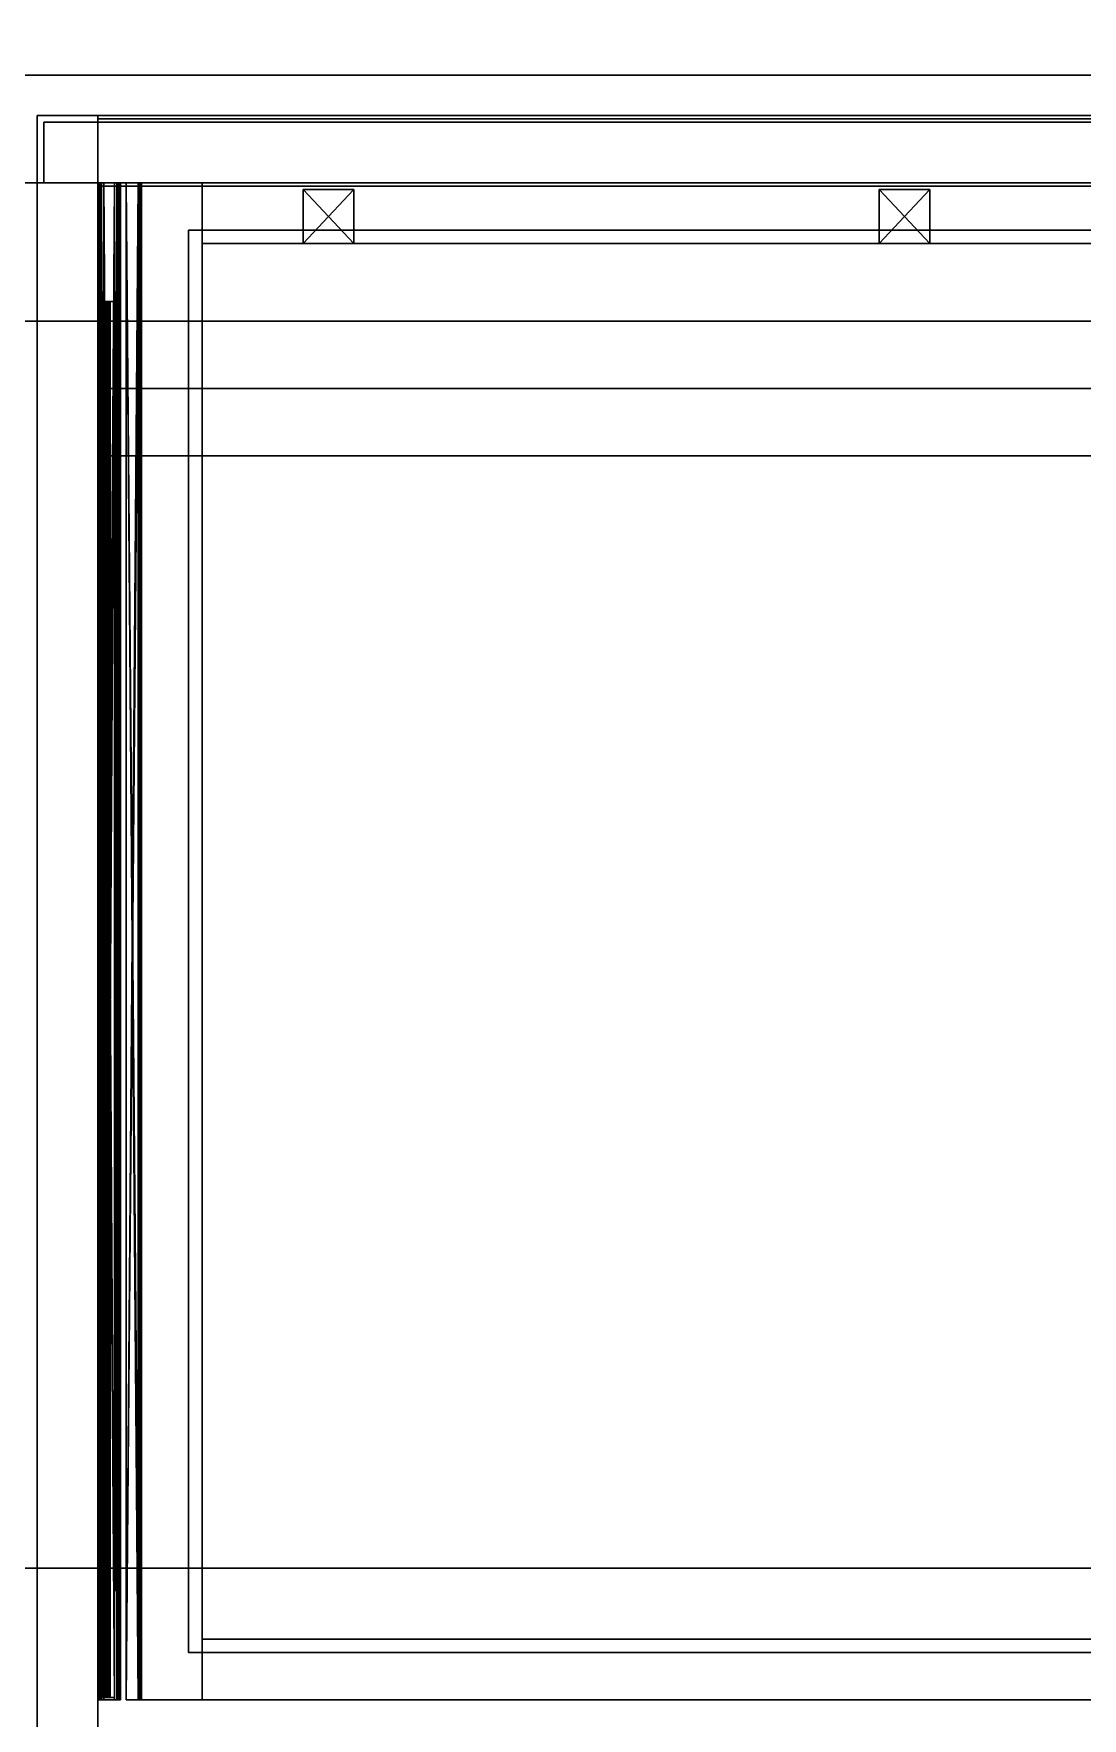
# Model space of a CAD drawing. Extents: x 0 to 6014, y -2453 to 0.
# Drawn here: x 3038 to 3349.2, y -2180.5 to -1680.7 of the extents above; entities that cross this region are included whole.
import ezdxf

# ---------------------------------------------------------------- set-up
doc = ezdxf.new("R2010")
doc.units = 0
for name, color, linetype in [('LAYER0', 7, 'CONTINUOUS'), ('LAYER1', 7, 'CONTINUOUS'), ('LAYER692', 7, 'CONTINUOUS'), ('LAYER698', 7, 'CONTINUOUS'), ('LAYER708', 45, 'CONTINUOUS'), ('LAYER718', 45, 'CONTINUOUS'), ('LAYER720', 45, 'CONTINUOUS'), ('LAYER738', 7, 'CONTINUOUS'), ('LAYER748', 7, 'CONTINUOUS'), ('LAYER750', 7, 'CONTINUOUS'), ('LAYER752', 254, 'CONTINUOUS'), ('LAYER753', 7, 'CONTINUOUS'), ('LAYER754', 7, 'CONTINUOUS'), ('LAYER755', 253, 'CONTINUOUS'), ('LAYER757', 253, 'CONTINUOUS'), ('LAYER760', 7, 'CONTINUOUS'), ('LAYER761', 254, 'CONTINUOUS'), ('LAYER763', 7, 'CONTINUOUS'), ('LAYER764', 7, 'CONTINUOUS'), ('LAYER794', 7, 'CONTINUOUS')]:
    doc.layers.add(name, color=color, linetype=linetype)

msp = doc.modelspace()

# ---------------------------------------------------------------- linework, layer by layer
at = {"layer": 'LAYER0'}
for points, invisible_edges in [([(1510, -265), (4585, 0), (2107, -1840), (1510, -265)], 7), ([(1510, 0, 5), (2107, -1840, 5), (4585, 0, 5), (1510, 0, 5)], 3), ([(2107, -1840), (4585, 0), (2107, -2453), (2107, -1840)], 3), ([(2107, -2453), (4585, 0), (4585, -640), (2107, -2453)], 5), ([(4585, 0, 5), (2107, -1840, 5), (4585, -640, 5), (4585, 0, 5)], 3), ([(2107, -2453), (4585, -640), (6013.69, -2453), (2107, -2453)], 3), ([(2107, -1840, 5), (6013.69, -2453, 5), (4585, -640, 5), (2107, -1840, 5)], 7), ([(6013.69, -2453, 5), (2107, -1840, 5), (2107, -2453, 5), (6013.69, -2453, 5)], 1)]:
    msp.add_3dface(points, dxfattribs=dict(at, invisible_edges=invisible_edges))
at = {"layer": 'LAYER692', "invisible_edges": 1}
for points in [[(3677, -1693, 942), (2257, -2243, 942), (2257, -1693, 942), (3677, -1693, 942)], [(2257, -2243, 942), (3677, -1693, 942), (3677, -2243, 942), (2257, -2243, 942)], [(2257, -1693, 962), (3677, -1693, 942), (2257, -1693, 942), (2257, -1693, 962)], [(3677, -1693, 942), (2257, -1693, 962), (3677, -1693, 962), (3677, -1693, 942)], [(3677, -2243, 962), (2257, -1693, 962), (2257, -2243, 962), (3677, -2243, 962)], [(2257, -1693, 962), (3677, -2243, 962), (3677, -1693, 962), (2257, -1693, 962)]]:
    msp.add_3dface(points, dxfattribs=at)
at = {"layer": 'LAYER698', "invisible_edges": 1}
for points in [[(3657, -1766, 5), (2257, -2136, 5), (2257, -1766, 5), (3657, -1766, 5)], [(2257, -2136, 5), (3657, -1766, 5), (3657, -2136, 5), (2257, -2136, 5)], [(2257, -1766, 155), (3657, -1766, 5), (2257, -1766, 5), (2257, -1766, 155)], [(3657, -1766, 5), (2257, -1766, 155), (3657, -1766, 155), (3657, -1766, 5)], [(3657, -2136, 155), (2257, -1766, 155), (2257, -2136, 155), (3657, -2136, 155)], [(2257, -1766, 155), (3657, -2136, 155), (3657, -1766, 155), (2257, -1766, 155)], [(3657, -2136, 155), (2257, -2136, 5), (3657, -2136, 5), (3657, -2136, 155)], [(2257, -2136, 5), (3657, -2136, 155), (2257, -2136, 155), (2257, -2136, 5)]]:
    msp.add_3dface(points, dxfattribs=at)
at = {"layer": 'LAYER708', "invisible_edges": 1}
for points in [[(3057, -2215, 506), (3639, -1705, 506), (3639, -2215, 506), (3057, -2215, 506)], [(3639, -1705, 506), (3057, -2215, 506), (3057, -1705, 506), (3639, -1705, 506)], [(3057, -1705, 524), (3639, -1705, 506), (3057, -1705, 506), (3057, -1705, 524)], [(3639, -1705, 506), (3057, -1705, 524), (3639, -1705, 524), (3639, -1705, 506)], [(3057, -2215, 506), (3057, -1705, 524), (3057, -1705, 506), (3057, -2215, 506)], [(3057, -1705, 524), (3057, -2215, 506), (3057, -2215, 524), (3057, -1705, 524)], [(3057, -1705, 524), (3639, -2215, 524), (3639, -1705, 524), (3057, -1705, 524)], [(3639, -2215, 524), (3057, -1705, 524), (3057, -2215, 524), (3639, -2215, 524)]]:
    msp.add_3dface(points, dxfattribs=at)
at = {"layer": 'LAYER718', "invisible_edges": 1}
for points in [[(3057, -2215, 505), (3039, -1705, 505), (3057, -1705, 505), (3057, -2215, 505)], [(3039, -1705, 505), (3057, -2215, 505), (3039, -2215, 505), (3039, -1705, 505)], [(3039, -1705, 505), (3057, -1705, 942), (3057, -1705, 505), (3039, -1705, 505)], [(3057, -1705, 942), (3039, -1705, 505), (3039, -1705, 942), (3057, -1705, 942)], [(3039, -2215, 942), (3057, -1705, 942), (3039, -1705, 942), (3039, -2215, 942)], [(3057, -1705, 942), (3039, -2215, 942), (3057, -2215, 942), (3057, -1705, 942)], [(3039, -1705, 505), (3039, -2215, 942), (3039, -1705, 942), (3039, -1705, 505)], [(3039, -2215, 942), (3039, -1705, 505), (3039, -2215, 505), (3039, -2215, 942)], [(3057, -2215, 505), (3057, -1705, 942), (3057, -2215, 942), (3057, -2215, 505)], [(3057, -1705, 942), (3057, -2215, 505), (3057, -1705, 505), (3057, -1705, 942)]]:
    msp.add_3dface(points, dxfattribs=at)
at = {"layer": 'LAYER720', "invisible_edges": 1}
for points in [[(3057, -1786, 923.5), (3639, -1706, 923.5), (3639, -1786, 923.5), (3057, -1786, 923.5)], [(3639, -1706, 923.5), (3057, -1786, 923.5), (3057, -1706, 923.5), (3639, -1706, 923.5)], [(3057, -1706, 941.5), (3639, -1706, 923.5), (3057, -1706, 923.5), (3057, -1706, 941.5)], [(3639, -1706, 923.5), (3057, -1706, 941.5), (3639, -1706, 941.5), (3639, -1706, 923.5)], [(3057, -1786, 923.5), (3057, -1706, 941.5), (3057, -1706, 923.5), (3057, -1786, 923.5)], [(3057, -1706, 941.5), (3057, -1786, 923.5), (3057, -1786, 941.5), (3057, -1706, 941.5)], [(3057, -1706, 941.5), (3639, -1786, 941.5), (3639, -1706, 941.5), (3057, -1706, 941.5)], [(3639, -1786, 941.5), (3057, -1706, 941.5), (3057, -1786, 941.5), (3639, -1786, 941.5)], [(3639, -1786, 941.5), (3057, -1786, 923.5), (3639, -1786, 923.5), (3639, -1786, 941.5)], [(3057, -1786, 923.5), (3639, -1786, 941.5), (3057, -1786, 941.5), (3057, -1786, 923.5)]]:
    msp.add_3dface(points, dxfattribs=at)
at = {"layer": 'LAYER738', "invisible_edges": 1}
for points in [[(3057, -2215, 156), (3621, -1725, 156), (3621, -2215, 156), (3057, -2215, 156)], [(3621, -1725, 156), (3057, -2215, 156), (3057, -1725, 156), (3621, -1725, 156)], [(3057, -1725, 174), (3621, -1725, 156), (3057, -1725, 156), (3057, -1725, 174)], [(3621, -1725, 156), (3057, -1725, 174), (3621, -1725, 174), (3621, -1725, 156)], [(3057, -2215, 156), (3057, -1725, 174), (3057, -1725, 156), (3057, -2215, 156)], [(3057, -1725, 174), (3057, -2215, 156), (3057, -2215, 174), (3057, -1725, 174)], [(3057, -1725, 174), (3621, -2215, 174), (3621, -1725, 174), (3057, -1725, 174)], [(3621, -2215, 174), (3057, -1725, 174), (3057, -2215, 174), (3621, -2215, 174)]]:
    msp.add_3dface(points, dxfattribs=at)
at = {"layer": 'LAYER748', "invisible_edges": 1}
for points in [[(3057, -2215, 155), (3039, -1725, 155), (3057, -1725, 155), (3057, -2215, 155)], [(3039, -1725, 155), (3057, -2215, 155), (3039, -2215, 155), (3039, -1725, 155)], [(3039, -1725, 155), (3057, -1725, 505), (3057, -1725, 155), (3039, -1725, 155)], [(3057, -1725, 505), (3039, -1725, 155), (3039, -1725, 505), (3057, -1725, 505)], [(3039, -2215, 505), (3057, -1725, 505), (3039, -1725, 505), (3039, -2215, 505)], [(3057, -1725, 505), (3039, -2215, 505), (3057, -2215, 505), (3057, -1725, 505)], [(3039, -1725, 155), (3039, -2215, 505), (3039, -1725, 505), (3039, -1725, 155)], [(3039, -2215, 505), (3039, -1725, 155), (3039, -2215, 155), (3039, -2215, 505)], [(3057, -2215, 155), (3057, -1725, 505), (3057, -2215, 505), (3057, -2215, 155)], [(3057, -1725, 505), (3057, -2215, 155), (3057, -1725, 155), (3057, -1725, 505)]]:
    msp.add_3dface(points, dxfattribs=at)
at = {"layer": 'LAYER750', "invisible_edges": 1}
for points in [[(3057, -1806, 486.5), (3621, -1726, 486.5), (3621, -1806, 486.5), (3057, -1806, 486.5)], [(3621, -1726, 486.5), (3057, -1806, 486.5), (3057, -1726, 486.5), (3621, -1726, 486.5)], [(3057, -1726, 504.5), (3621, -1726, 486.5), (3057, -1726, 486.5), (3057, -1726, 504.5)], [(3621, -1726, 486.5), (3057, -1726, 504.5), (3621, -1726, 504.5), (3621, -1726, 486.5)], [(3057, -1806, 486.5), (3057, -1726, 504.5), (3057, -1726, 486.5), (3057, -1806, 486.5)], [(3057, -1726, 504.5), (3057, -1806, 486.5), (3057, -1806, 504.5), (3057, -1726, 504.5)], [(3057, -1726, 504.5), (3621, -1806, 504.5), (3621, -1726, 504.5), (3057, -1726, 504.5)], [(3621, -1806, 504.5), (3057, -1726, 504.5), (3057, -1806, 504.5), (3621, -1806, 504.5)], [(3621, -1806, 504.5), (3057, -1806, 486.5), (3621, -1806, 486.5), (3621, -1806, 504.5)], [(3057, -1806, 486.5), (3621, -1806, 504.5), (3057, -1806, 504.5), (3057, -1806, 486.5)]]:
    msp.add_3dface(points, dxfattribs=at)
at = {"layer": 'LAYER752', "invisible_edges": 1}
for points in [[(3637, -1707, 158), (3041, -1725, 158), (3041, -1707, 158), (3637, -1707, 158)], [(3041, -1725, 158), (3637, -1707, 158), (3637, -1725, 158), (3041, -1725, 158)], [(3041, -1707, 501), (3041, -1725, 158), (3041, -1725, 501), (3041, -1707, 501)], [(3041, -1725, 158), (3041, -1707, 501), (3041, -1707, 158), (3041, -1725, 158)], [(3637, -1725, 501), (3041, -1707, 501), (3041, -1725, 501), (3637, -1725, 501)], [(3041, -1707, 501), (3637, -1725, 501), (3637, -1707, 501), (3041, -1707, 501)], [(3041, -1707, 501), (3637, -1707, 158), (3041, -1707, 158), (3041, -1707, 501)], [(3637, -1707, 158), (3041, -1707, 501), (3637, -1707, 501), (3637, -1707, 158)], [(3637, -1725, 501), (3041, -1725, 158), (3637, -1725, 158), (3637, -1725, 501)], [(3041, -1725, 158), (3637, -1725, 501), (3041, -1725, 501), (3041, -1725, 158)]]:
    msp.add_3dface(points, dxfattribs=at)
at = {"layer": 'LAYER753', "invisible_edges": 1}
for points in [[(3088, -2157, 180), (3590, -2175, 180), (3088, -2175, 180), (3088, -2157, 180)], [(3590, -2175, 180), (3088, -2157, 180), (3590, -2157, 180), (3590, -2175, 180)], [(3088, -2175, 480), (3088, -2157, 180), (3088, -2175, 180), (3088, -2175, 480)], [(3088, -2157, 180), (3088, -2175, 480), (3088, -2157, 480), (3088, -2157, 180)], [(3590, -2157, 480), (3088, -2175, 480), (3590, -2175, 480), (3590, -2157, 480)], [(3088, -2175, 480), (3590, -2157, 480), (3088, -2157, 480), (3088, -2175, 480)], [(3088, -2157, 180), (3590, -2157, 480), (3590, -2157, 180), (3088, -2157, 180)], [(3590, -2157, 480), (3088, -2157, 180), (3088, -2157, 480), (3590, -2157, 480)], [(3088, -2175, 480), (3590, -2175, 180), (3590, -2175, 480), (3088, -2175, 480)], [(3590, -2175, 180), (3088, -2175, 480), (3088, -2175, 180), (3590, -2175, 180)]]:
    msp.add_3dface(points, dxfattribs=at)
at = {"layer": 'LAYER754', "invisible_edges": 1}
for points in [[(3590, -1725, 480), (3088, -1725, 180), (3088, -1725, 480), (3590, -1725, 480)], [(3088, -1725, 180), (3590, -1725, 480), (3590, -1725, 180), (3088, -1725, 180)], [(3088, -1743, 480), (3088, -1725, 180), (3088, -1743, 180), (3088, -1743, 480)], [(3088, -1725, 180), (3088, -1743, 480), (3088, -1725, 480), (3088, -1725, 180)], [(3590, -1743, 180), (3088, -1725, 180), (3590, -1725, 180), (3590, -1743, 180)], [(3088, -1725, 180), (3590, -1743, 180), (3088, -1743, 180), (3088, -1725, 180)], [(3088, -1743, 480), (3590, -1725, 480), (3088, -1725, 480), (3088, -1743, 480)], [(3590, -1725, 480), (3088, -1743, 480), (3590, -1743, 480), (3590, -1725, 480)], [(3590, -1743, 180), (3088, -1743, 480), (3088, -1743, 180), (3590, -1743, 180)], [(3088, -1743, 480), (3590, -1743, 180), (3590, -1743, 480), (3088, -1743, 480)]]:
    msp.add_3dface(points, dxfattribs=at)
at = {"layer": 'LAYER755'}
for points in [[(3118, -1727, 315), (3133, -1727, 315), (3118, -1743, 315), (3118, -1727, 315)], [(3118, -1743, 315), (3133, -1727, 315), (3133, -1743, 315), (3118, -1743, 315)], [(3118, -1743, 330), (3133, -1743, 330), (3118, -1727, 330), (3118, -1743, 330)], [(3118, -1727, 330), (3133, -1743, 330), (3133, -1727, 330), (3118, -1727, 330)], [(3118, -1743, 315), (3118, -1743, 330), (3118, -1727, 315), (3118, -1743, 315)], [(3118, -1727, 315), (3118, -1743, 330), (3118, -1727, 330), (3118, -1727, 315)], [(3118, -1727, 315), (3118, -1727, 330), (3133, -1727, 315), (3118, -1727, 315)], [(3133, -1727, 315), (3118, -1727, 330), (3133, -1727, 330), (3133, -1727, 315)], [(3133, -1727, 315), (3133, -1727, 330), (3133, -1743, 315), (3133, -1727, 315)], [(3133, -1743, 315), (3133, -1727, 330), (3133, -1743, 330), (3133, -1743, 315)], [(3118, -1743, 315), (3133, -1743, 315), (3118, -1743, 330), (3118, -1743, 315)], [(3118, -1743, 330), (3133, -1743, 315), (3133, -1743, 330), (3118, -1743, 330)]]:
    msp.add_3dface(points, dxfattribs=at)
at = {"layer": 'LAYER757'}
for points in [[(3289, -1727, 315), (3304, -1727, 315), (3289, -1743, 315), (3289, -1727, 315)], [(3289, -1743, 315), (3304, -1727, 315), (3304, -1743, 315), (3289, -1743, 315)], [(3289, -1743, 330), (3304, -1743, 330), (3289, -1727, 330), (3289, -1743, 330)], [(3289, -1727, 330), (3304, -1743, 330), (3304, -1727, 330), (3289, -1727, 330)], [(3289, -1743, 315), (3289, -1743, 330), (3289, -1727, 315), (3289, -1743, 315)], [(3289, -1727, 315), (3289, -1743, 330), (3289, -1727, 330), (3289, -1727, 315)], [(3289, -1727, 315), (3289, -1727, 330), (3304, -1727, 315), (3289, -1727, 315)], [(3304, -1727, 315), (3289, -1727, 330), (3304, -1727, 330), (3304, -1727, 315)], [(3304, -1727, 315), (3304, -1727, 330), (3304, -1743, 315), (3304, -1727, 315)], [(3304, -1743, 315), (3304, -1727, 330), (3304, -1743, 330), (3304, -1743, 315)], [(3289, -1743, 315), (3304, -1743, 315), (3289, -1743, 330), (3289, -1743, 315)], [(3289, -1743, 330), (3304, -1743, 315), (3304, -1743, 330), (3289, -1743, 330)]]:
    msp.add_3dface(points, dxfattribs=at)
at = {"layer": 'LAYER760', "invisible_edges": 1}
for points in [[(3070, -1725, 480), (3070, -2175, 180), (3070, -2175, 480), (3070, -1725, 480)], [(3070, -2175, 180), (3070, -1725, 480), (3070, -1725, 180), (3070, -2175, 180)], [(3070, -1725, 480), (3088, -1725, 180), (3070, -1725, 180), (3070, -1725, 480)], [(3088, -1725, 180), (3070, -1725, 480), (3088, -1725, 480), (3088, -1725, 180)], [(3088, -1725, 180), (3070, -2175, 180), (3070, -1725, 180), (3088, -1725, 180)], [(3070, -2175, 180), (3088, -1725, 180), (3088, -2175, 180), (3070, -2175, 180)], [(3088, -2175, 480), (3070, -1725, 480), (3070, -2175, 480), (3088, -2175, 480)], [(3070, -1725, 480), (3088, -2175, 480), (3088, -1725, 480), (3070, -1725, 480)], [(3088, -1725, 180), (3088, -2175, 480), (3088, -2175, 180), (3088, -1725, 180)], [(3088, -2175, 480), (3088, -1725, 180), (3088, -1725, 480), (3088, -2175, 480)], [(3088, -2175, 480), (3070, -2175, 180), (3088, -2175, 180), (3088, -2175, 480)], [(3070, -2175, 180), (3088, -2175, 480), (3070, -2175, 480), (3070, -2175, 180)]]:
    msp.add_3dface(points, dxfattribs=at)
at = {"layer": 'LAYER761'}
for points in [[(3065.45, -1725, 318.5), (3069.27, -1725, 318.5), (3069.27, -2175, 318.5), (3065.45, -1725, 318.5)], [(3065.45, -1725, 318.5), (3069.27, -2175, 318.5), (3065.45, -2175, 318.5), (3065.45, -1725, 318.5)], [(3065.45, -1725, 319.53), (3065.45, -1725, 318.5), (3065.45, -2175, 318.5), (3065.45, -1725, 319.53)], [(3065.45, -1725, 319.53), (3065.45, -2175, 318.5), (3065.45, -2175, 319.53), (3065.45, -1725, 319.53)], [(3069.06, -1725, 319.53), (3065.45, -1725, 319.53), (3065.45, -2175, 319.53), (3069.06, -1725, 319.53)], [(3069.06, -1725, 319.53), (3065.45, -2175, 319.53), (3069.06, -2175, 319.53), (3069.06, -1725, 319.53)], [(3065.45, -1725, 340.94), (3069.06, -1725, 340.94), (3069.06, -2175, 340.94), (3065.45, -1725, 340.94)], [(3065.45, -1725, 340.94), (3069.06, -2175, 340.94), (3065.45, -2175, 340.94), (3065.45, -1725, 340.94)], [(3065.45, -1725, 341.98), (3065.45, -1725, 340.94), (3065.45, -2175, 340.94), (3065.45, -1725, 341.98)], [(3065.45, -1725, 341.98), (3065.45, -2175, 340.94), (3065.45, -2175, 341.98), (3065.45, -1725, 341.98)], [(3069.27, -1725, 341.98), (3065.45, -1725, 341.98), (3065.45, -2175, 341.98), (3069.27, -1725, 341.98)], [(3069.27, -1725, 341.98), (3065.45, -2175, 341.98), (3069.27, -2175, 341.98), (3069.27, -1725, 341.98)], [(3069.06, -1725, 340.94), (3069.06, -1725, 319.53), (3069.06, -2175, 319.53), (3069.06, -1725, 340.94)], [(3069.06, -1725, 340.94), (3069.06, -2175, 319.53), (3069.06, -2175, 340.94), (3069.06, -1725, 340.94)], [(3069.75, -1725, 318.74), (3069.75, -2175, 318.74), (3069.27, -2175, 318.5), (3069.75, -1725, 318.74)], [(3069.75, -1725, 318.74), (3069.27, -2175, 318.5), (3069.27, -1725, 318.5), (3069.75, -1725, 318.74)], [(3069.27, -1725, 341.98), (3069.27, -2175, 341.98), (3069.75, -2175, 341.74), (3069.27, -1725, 341.98)], [(3069.27, -1725, 341.98), (3069.75, -2175, 341.74), (3069.75, -1725, 341.74), (3069.27, -1725, 341.98)], [(3069.95, -1725, 319.3), (3069.95, -2175, 319.3), (3069.75, -2175, 318.74), (3069.95, -1725, 319.3)], [(3069.95, -1725, 319.3), (3069.75, -2175, 318.74), (3069.75, -1725, 318.74), (3069.95, -1725, 319.3)], [(3069.75, -1725, 341.74), (3069.75, -2175, 341.74), (3069.95, -2175, 341.19), (3069.75, -1725, 341.74)], [(3069.75, -1725, 341.74), (3069.95, -2175, 341.19), (3069.95, -1725, 341.19), (3069.75, -1725, 341.74)], [(3069.95, -1725, 319.3), (3069.95, -1725, 341.19), (3069.95, -2175, 341.19), (3069.95, -1725, 319.3)], [(3069.95, -1725, 319.3), (3069.95, -2175, 341.19), (3069.95, -2175, 319.3), (3069.95, -1725, 319.3)]]:
    msp.add_3dface(points, dxfattribs=at)
at = {"layer": 'LAYER763'}
for points in [[(3057.53, -2174.99, 312.14), (3057.53, -1725, 312.14), (3057, -1725, 313.7), (3057.53, -2174.99, 312.14)], [(3057.53, -2174.99, 312.14), (3057, -1725, 313.7), (3057, -2174.99, 313.7), (3057.53, -2174.99, 312.14)], [(3057, -2174.99, 354.3), (3057, -1725, 354.3), (3057.53, -1725, 355.85), (3057, -2174.99, 354.3)], [(3057, -2174.99, 354.3), (3057.53, -1725, 355.85), (3057.53, -2174.99, 355.85), (3057, -2174.99, 354.3)], [(3057, -1725, 354.3), (3057, -1725, 313.7), (3057, -2174.99, 354.3), (3057, -1725, 354.3)], [(3057, -2174.99, 354.3), (3057, -1725, 313.7), (3057, -2174.99, 313.7), (3057, -2174.99, 354.3)], [(3057, -2174.99, 354.3), (3057, -2174.99, 313.7), (3057, -1725, 313.7), (3057, -2174.99, 354.3)], [(3057, -1725, 354.3), (3057, -2174.99, 354.3), (3057, -1725, 313.7), (3057, -1725, 354.3)], [(3057, -2174.99, 354.3), (3057.53, -2174.99, 355.85), (3057.53, -1725, 355.85), (3057, -2174.99, 354.3)], [(3057, -2174.99, 354.3), (3057.53, -1725, 355.85), (3057, -1725, 354.3), (3057, -2174.99, 354.3)], [(3057.53, -2174.99, 312.14), (3057, -1725, 313.7), (3057.53, -1725, 312.14), (3057.53, -2174.99, 312.14)], [(3057.53, -2174.99, 312.14), (3057, -2174.99, 313.7), (3057, -1725, 313.7), (3057.53, -2174.99, 312.14)], [(3058.8, -2174.99, 311.5), (3058.8, -1725, 311.5), (3057.53, -1725, 312.14), (3058.8, -2174.99, 311.5)], [(3058.8, -2174.99, 311.5), (3057.53, -1725, 312.14), (3057.53, -2174.99, 312.14), (3058.8, -2174.99, 311.5)], [(3057.53, -2174.99, 355.85), (3057.53, -1725, 355.85), (3058.8, -1725, 356.5), (3057.53, -2174.99, 355.85)], [(3057.53, -2174.99, 355.85), (3058.8, -1725, 356.5), (3058.8, -2174.99, 356.5), (3057.53, -2174.99, 355.85)], [(3057.53, -2174.99, 355.85), (3058.8, -2174.99, 356.5), (3058.8, -1725, 356.5), (3057.53, -2174.99, 355.85)], [(3057.53, -2174.99, 355.85), (3058.8, -1725, 356.5), (3057.53, -1725, 355.85), (3057.53, -2174.99, 355.85)], [(3058.8, -2174.99, 311.5), (3057.53, -1725, 312.14), (3058.8, -1725, 311.5), (3058.8, -2174.99, 311.5)], [(3058.8, -2174.99, 311.5), (3057.53, -2174.99, 312.14), (3057.53, -1725, 312.14), (3058.8, -2174.99, 311.5)], [(3058.16, -1725, 312.92), (3058.16, -2174.99, 312.92), (3057.91, -2174.99, 313.7), (3058.16, -1725, 312.92)], [(3058.16, -1725, 312.92), (3057.91, -2174.99, 313.7), (3057.91, -1725, 313.7), (3058.16, -1725, 312.92)], [(3057.91, -1725, 354.3), (3057.91, -1725, 313.7), (3057.91, -2174.99, 313.7), (3057.91, -1725, 354.3)], [(3057.91, -2174.99, 313.7), (3057.91, -1725, 354.3), (3057.91, -2174.99, 354.3), (3057.91, -2174.99, 313.7)], [(3057.91, -1725, 354.3), (3057.91, -2174.99, 354.3), (3058.16, -2174.99, 355.08), (3057.91, -1725, 354.3)], [(3057.91, -1725, 354.3), (3058.16, -2174.99, 355.08), (3058.16, -1725, 355.08), (3057.91, -1725, 354.3)], [(3057.91, -2174.99, 313.7), (3057.91, -2174.99, 354.3), (3057.91, -1725, 354.3), (3057.91, -2174.99, 313.7)], [(3057.91, -1725, 354.3), (3058.16, -2174.99, 355.08), (3057.91, -2174.99, 354.3), (3057.91, -1725, 354.3)], [(3057.91, -1725, 354.3), (3058.16, -1725, 355.08), (3058.16, -2174.99, 355.08), (3057.91, -1725, 354.3)], [(3057.91, -1725, 354.3), (3057.91, -2174.99, 313.7), (3057.91, -1725, 313.7), (3057.91, -1725, 354.3)], [(3058.16, -1725, 312.92), (3057.91, -1725, 313.7), (3057.91, -2174.99, 313.7), (3058.16, -1725, 312.92)], [(3058.16, -1725, 312.92), (3057.91, -2174.99, 313.7), (3058.16, -2174.99, 312.92), (3058.16, -1725, 312.92)], [(3058.16, -1725, 312.92), (3058.8, -1725, 312.6), (3058.8, -2174.99, 312.6), (3058.16, -1725, 312.92)], [(3058.16, -1725, 312.92), (3058.8, -2174.99, 312.6), (3058.16, -2174.99, 312.92), (3058.16, -1725, 312.92)], [(3058.16, -1725, 355.08), (3058.16, -2174.99, 355.08), (3058.8, -2174.99, 355.4), (3058.16, -1725, 355.08)], [(3058.16, -1725, 355.08), (3058.8, -2174.99, 355.4), (3058.8, -1725, 355.4), (3058.16, -1725, 355.08)], [(3058.16, -1725, 355.08), (3058.8, -2174.99, 355.4), (3058.16, -2174.99, 355.08), (3058.16, -1725, 355.08)], [(3058.16, -1725, 355.08), (3058.8, -1725, 355.4), (3058.8, -2174.99, 355.4), (3058.16, -1725, 355.08)], [(3058.16, -1725, 312.92), (3058.8, -2174.99, 312.6), (3058.8, -1725, 312.6), (3058.16, -1725, 312.92)], [(3058.16, -1725, 312.92), (3058.16, -2174.99, 312.92), (3058.8, -2174.99, 312.6), (3058.16, -1725, 312.92)], [(3058.8, -1725, 312.6), (3062.02, -1725, 312.6), (3062.02, -2174.99, 312.6), (3058.8, -1725, 312.6)], [(3058.8, -1725, 312.6), (3062.02, -2174.99, 312.6), (3058.8, -2174.99, 312.6), (3058.8, -1725, 312.6)], [(3062.02, -1725, 311.5), (3058.8, -1725, 311.5), (3058.8, -2174.99, 311.5), (3062.02, -1725, 311.5)], [(3062.02, -1725, 311.5), (3058.8, -2174.99, 311.5), (3062.02, -2174.99, 311.5), (3062.02, -1725, 311.5)], [(3062.02, -1725, 355.4), (3058.8, -1725, 355.4), (3058.8, -2174.99, 355.4), (3062.02, -1725, 355.4)], [(3062.02, -1725, 355.4), (3058.8, -2174.99, 355.4), (3062.02, -2174.99, 355.4), (3062.02, -1725, 355.4)], [(3058.8, -1725, 356.5), (3062.02, -1725, 356.5), (3062.02, -2174.99, 356.5), (3058.8, -1725, 356.5)], [(3058.8, -1725, 356.5), (3062.02, -2174.99, 356.5), (3058.8, -2174.99, 356.5), (3058.8, -1725, 356.5)], [(3058.8, -1725, 356.5), (3058.8, -2174.99, 356.5), (3062.02, -2174.99, 356.5), (3058.8, -1725, 356.5)], [(3062.02, -1725, 355.4), (3062.02, -2174.99, 355.4), (3058.8, -2174.99, 355.4), (3062.02, -1725, 355.4)], [(3058.8, -1725, 356.5), (3062.02, -2174.99, 356.5), (3062.02, -1725, 356.5), (3058.8, -1725, 356.5)], [(3062.02, -1725, 355.4), (3058.8, -2174.99, 355.4), (3058.8, -1725, 355.4), (3062.02, -1725, 355.4)], [(3058.8, -1725, 312.6), (3062.02, -2174.99, 312.6), (3062.02, -1725, 312.6), (3058.8, -1725, 312.6)], [(3062.02, -1725, 311.5), (3058.8, -2174.99, 311.5), (3058.8, -1725, 311.5), (3062.02, -1725, 311.5)], [(3058.8, -1725, 312.6), (3058.8, -2174.99, 312.6), (3062.02, -2174.99, 312.6), (3058.8, -1725, 312.6)], [(3062.02, -1725, 311.5), (3062.02, -2174.99, 311.5), (3058.8, -2174.99, 311.5), (3062.02, -1725, 311.5)], [(3062.65, -1725, 312.92), (3062.65, -2174.99, 312.92), (3062.02, -2174.99, 312.6), (3062.65, -1725, 312.92)], [(3062.65, -1725, 312.92), (3062.02, -2174.99, 312.6), (3062.02, -1725, 312.6), (3062.65, -1725, 312.92)], [(3063.28, -2174.99, 312.14), (3063.28, -1725, 312.14), (3062.02, -1725, 311.5), (3063.28, -2174.99, 312.14)], [(3063.28, -2174.99, 312.14), (3062.02, -1725, 311.5), (3062.02, -2174.99, 311.5), (3063.28, -2174.99, 312.14)], [(3062.02, -1725, 355.4), (3062.02, -2174.99, 355.4), (3062.65, -2174.99, 355.08), (3062.02, -1725, 355.4)], [(3062.02, -1725, 355.4), (3062.65, -2174.99, 355.08), (3062.65, -1725, 355.08), (3062.02, -1725, 355.4)], [(3062.02, -1725, 356.5), (3063.28, -1725, 355.85), (3063.28, -2174.99, 355.85), (3062.02, -1725, 356.5)], [(3062.02, -1725, 356.5), (3063.28, -2174.99, 355.85), (3062.02, -2174.99, 356.5), (3062.02, -1725, 356.5)], [(3062.02, -1725, 355.4), (3062.65, -2174.99, 355.08), (3062.02, -2174.99, 355.4), (3062.02, -1725, 355.4)], [(3062.02, -1725, 356.5), (3062.02, -2174.99, 356.5), (3063.28, -2174.99, 355.85), (3062.02, -1725, 356.5)], [(3062.02, -1725, 356.5), (3063.28, -2174.99, 355.85), (3063.28, -1725, 355.85), (3062.02, -1725, 356.5)], [(3062.02, -1725, 355.4), (3062.65, -1725, 355.08), (3062.65, -2174.99, 355.08), (3062.02, -1725, 355.4)], [(3062.65, -1725, 312.92), (3062.02, -1725, 312.6), (3062.02, -2174.99, 312.6), (3062.65, -1725, 312.92)], [(3063.28, -2174.99, 312.14), (3062.02, -1725, 311.5), (3063.28, -1725, 312.14), (3063.28, -2174.99, 312.14)], [(3062.65, -1725, 312.92), (3062.02, -2174.99, 312.6), (3062.65, -2174.99, 312.92), (3062.65, -1725, 312.92)], [(3063.28, -2174.99, 312.14), (3062.02, -2174.99, 311.5), (3062.02, -1725, 311.5), (3063.28, -2174.99, 312.14)], [(3062.92, -1725, 313.7), (3062.92, -2174.99, 313.7), (3062.65, -2174.99, 312.92), (3062.92, -1725, 313.7)], [(3062.92, -1725, 313.7), (3062.65, -2174.99, 312.92), (3062.65, -1725, 312.92), (3062.92, -1725, 313.7)], [(3062.65, -1725, 355.08), (3062.65, -2174.99, 355.08), (3062.92, -2174.99, 354.3), (3062.65, -1725, 355.08)], [(3062.65, -1725, 355.08), (3062.92, -2174.99, 354.3), (3062.92, -1725, 354.3), (3062.65, -1725, 355.08)], [(3062.65, -1725, 355.08), (3062.92, -2174.99, 354.3), (3062.65, -2174.99, 355.08), (3062.65, -1725, 355.08)], [(3062.65, -1725, 355.08), (3062.92, -1725, 354.3), (3062.92, -2174.99, 354.3), (3062.65, -1725, 355.08)], [(3062.92, -1725, 313.7), (3062.65, -1725, 312.92), (3062.65, -2174.99, 312.92), (3062.92, -1725, 313.7)], [(3062.92, -1725, 313.7), (3062.65, -2174.99, 312.92), (3062.92, -2174.99, 313.7), (3062.92, -1725, 313.7)], [(3062.92, -1725, 315.9), (3063.81, -1725, 315.9), (3063.81, -2174.99, 315.9), (3062.92, -1725, 315.9)], [(3062.92, -1725, 315.9), (3063.81, -2174.99, 315.9), (3062.92, -2174.99, 315.9), (3062.92, -1725, 315.9)], [(3062.92, -1725, 313.7), (3062.92, -1725, 315.9), (3062.92, -2174.99, 315.9), (3062.92, -1725, 313.7)], [(3062.92, -1725, 313.7), (3062.92, -2174.99, 315.9), (3062.92, -2174.99, 313.7), (3062.92, -1725, 313.7)], [(3062.92, -1725, 351), (3062.92, -1725, 354.3), (3062.92, -2174.99, 354.3), (3062.92, -1725, 351)], [(3062.92, -1725, 351), (3062.92, -2174.99, 354.3), (3062.92, -2174.99, 351), (3062.92, -1725, 351)], [(3063.81, -1725, 351), (3062.92, -1725, 351), (3062.92, -2174.99, 351), (3063.81, -1725, 351)], [(3063.81, -1725, 351), (3062.92, -2174.99, 351), (3063.81, -2174.99, 351), (3063.81, -1725, 351)], [(3062.92, -1725, 351), (3062.92, -2174.99, 351), (3062.92, -2174.99, 354.3), (3062.92, -1725, 351)], [(3063.81, -1725, 351), (3063.81, -2174.99, 351), (3062.92, -2174.99, 351), (3063.81, -1725, 351)], [(3062.92, -1725, 351), (3062.92, -2174.99, 354.3), (3062.92, -1725, 354.3), (3062.92, -1725, 351)], [(3063.81, -1725, 351), (3062.92, -2174.99, 351), (3062.92, -1725, 351), (3063.81, -1725, 351)], [(3062.92, -1725, 315.9), (3063.81, -2174.99, 315.9), (3063.81, -1725, 315.9), (3062.92, -1725, 315.9)], [(3062.92, -1725, 313.7), (3062.92, -2174.99, 315.9), (3062.92, -1725, 315.9), (3062.92, -1725, 313.7)], [(3062.92, -1725, 313.7), (3062.92, -2174.99, 313.7), (3062.92, -2174.99, 315.9), (3062.92, -1725, 313.7)], [(3062.92, -1725, 315.9), (3062.92, -2174.99, 315.9), (3063.81, -2174.99, 315.9), (3062.92, -1725, 315.9)], [(3063.81, -2174.99, 313.7), (3063.81, -1725, 313.7), (3063.28, -1725, 312.14), (3063.81, -2174.99, 313.7)], [(3063.81, -2174.99, 313.7), (3063.28, -1725, 312.14), (3063.28, -2174.99, 312.14), (3063.81, -2174.99, 313.7)], [(3063.28, -2174.99, 355.85), (3063.28, -1725, 355.85), (3063.81, -1725, 354.3), (3063.28, -2174.99, 355.85)], [(3063.28, -2174.99, 355.85), (3063.81, -1725, 354.3), (3063.81, -2174.99, 354.3), (3063.28, -2174.99, 355.85)], [(3063.28, -2174.99, 355.85), (3063.81, -2174.99, 354.3), (3063.81, -1725, 354.3), (3063.28, -2174.99, 355.85)], [(3063.28, -2174.99, 355.85), (3063.81, -1725, 354.3), (3063.28, -1725, 355.85), (3063.28, -2174.99, 355.85)], [(3063.81, -2174.99, 313.7), (3063.28, -1725, 312.14), (3063.81, -1725, 313.7), (3063.81, -2174.99, 313.7)], [(3063.81, -2174.99, 313.7), (3063.28, -2174.99, 312.14), (3063.28, -1725, 312.14), (3063.81, -2174.99, 313.7)], [(3063.81, -1725, 315.9), (3063.81, -1725, 313.7), (3063.81, -2174.99, 313.7), (3063.81, -1725, 315.9)], [(3063.81, -1725, 315.9), (3063.81, -2174.99, 313.7), (3063.81, -2174.99, 315.9), (3063.81, -1725, 315.9)], [(3063.81, -1725, 354.3), (3063.81, -1725, 351), (3063.81, -2174.99, 351), (3063.81, -1725, 354.3)], [(3063.81, -1725, 354.3), (3063.81, -2174.99, 351), (3063.81, -2174.99, 354.3), (3063.81, -1725, 354.3)], [(3063.81, -1725, 354.3), (3063.81, -2174.99, 354.3), (3063.81, -2174.99, 351), (3063.81, -1725, 354.3)], [(3063.81, -1725, 354.3), (3063.81, -2174.99, 351), (3063.81, -1725, 351), (3063.81, -1725, 354.3)], [(3063.81, -1725, 315.9), (3063.81, -2174.99, 313.7), (3063.81, -1725, 313.7), (3063.81, -1725, 315.9)], [(3063.81, -1725, 315.9), (3063.81, -2174.99, 315.9), (3063.81, -2174.99, 313.7), (3063.81, -1725, 315.9)], [(3058.1, -2174.34, 340.7), (3058.1, -1760.16, 340.7), (3058.5, -1760.16, 341.83), (3058.1, -2174.34, 340.7)], [(3058.1, -2174.34, 340.7), (3058.5, -1760.16, 341.83), (3058.5, -2174.34, 341.83), (3058.1, -2174.34, 340.7)], [(3058.1, -2174.34, 340.7), (3058.1, -2174.34, 338.7), (3058.1, -1760.16, 338.7), (3058.1, -2174.34, 340.7)], [(3058.1, -2174.34, 340.7), (3058.1, -1760.16, 338.7), (3058.1, -1760.16, 340.7), (3058.1, -2174.34, 340.7)], [(3058.1, -2174.34, 338.7), (3058.34, -2174.34, 337.81), (3058.34, -1760.16, 337.81), (3058.1, -2174.34, 338.7)], [(3058.1, -2174.34, 338.7), (3058.34, -1760.16, 337.81), (3058.1, -1760.16, 338.7), (3058.1, -2174.34, 338.7)], [(3058.34, -2174.34, 320.23), (3058.1, -2174.34, 319.34), (3058.1, -1760.16, 319.34), (3058.34, -2174.34, 320.23)], [(3058.34, -2174.34, 320.23), (3058.1, -1760.16, 319.34), (3058.34, -1760.16, 320.23), (3058.34, -2174.34, 320.23)], [(3058.1, -2174.34, 319.34), (3058.1, -2174.34, 316.88), (3058.1, -1760.16, 316.88), (3058.1, -2174.34, 319.34)], [(3058.1, -2174.34, 319.34), (3058.1, -1760.16, 316.88), (3058.1, -1760.16, 319.34), (3058.1, -2174.34, 319.34)], [(3058.47, -2174.34, 315.73), (3058.47, -1760.16, 315.73), (3058.1, -1760.16, 316.88), (3058.47, -2174.34, 315.73)], [(3058.47, -2174.34, 315.73), (3058.1, -1760.16, 316.88), (3058.1, -2174.34, 316.88), (3058.47, -2174.34, 315.73)], [(3058.1, -2174.34, 340.7), (3058.5, -1760.16, 341.83), (3058.1, -1760.16, 340.7), (3058.1, -2174.34, 340.7)], [(3058.1, -2174.34, 340.7), (3058.1, -1760.16, 340.7), (3058.1, -1760.16, 338.7), (3058.1, -2174.34, 340.7)], [(3058.1, -2174.34, 338.7), (3058.1, -1760.16, 338.7), (3058.34, -1760.16, 337.81), (3058.1, -2174.34, 338.7)], [(3058.34, -2174.34, 320.23), (3058.34, -1760.16, 320.23), (3058.1, -1760.16, 319.34), (3058.34, -2174.34, 320.23)], [(3058.1, -2174.34, 319.34), (3058.1, -1760.16, 319.34), (3058.1, -1760.16, 316.88), (3058.1, -2174.34, 319.34)], [(3058.47, -2174.34, 315.73), (3058.1, -1760.16, 316.88), (3058.47, -1760.16, 315.73), (3058.47, -2174.34, 315.73)], [(3058.1, -2174.34, 340.7), (3058.5, -2174.34, 341.83), (3058.5, -1760.16, 341.83), (3058.1, -2174.34, 340.7)], [(3058.1, -2174.34, 340.7), (3058.1, -1760.16, 338.7), (3058.1, -2174.34, 338.7), (3058.1, -2174.34, 340.7)], [(3058.1, -2174.34, 338.7), (3058.34, -1760.16, 337.81), (3058.34, -2174.34, 337.81), (3058.1, -2174.34, 338.7)], [(3058.34, -2174.34, 320.23), (3058.1, -1760.16, 319.34), (3058.1, -2174.34, 319.34), (3058.34, -2174.34, 320.23)], [(3058.1, -2174.34, 319.34), (3058.1, -1760.16, 316.88), (3058.1, -2174.34, 316.88), (3058.1, -2174.34, 319.34)], [(3058.47, -2174.34, 315.73), (3058.1, -2174.34, 316.88), (3058.1, -1760.16, 316.88), (3058.47, -2174.34, 315.73)], [(3058.97, -2174.34, 329.63), (3058.97, -1760.16, 329.63), (3058.34, -1760.16, 337.81), (3058.97, -2174.34, 329.63)], [(3058.97, -2174.34, 329.63), (3058.34, -1760.16, 337.81), (3058.34, -2174.34, 337.81), (3058.97, -2174.34, 329.63)], [(3058.34, -2174.34, 320.23), (3058.34, -1760.16, 320.23), (3058.97, -1760.16, 320.81), (3058.34, -2174.34, 320.23)], [(3058.34, -2174.34, 320.23), (3058.97, -1760.16, 320.81), (3058.97, -2174.34, 320.81), (3058.34, -2174.34, 320.23)], [(3058.97, -2174.34, 329.63), (3058.34, -1760.16, 337.81), (3058.97, -1760.16, 329.63), (3058.97, -2174.34, 329.63)], [(3058.34, -2174.34, 320.23), (3058.97, -1760.16, 320.81), (3058.34, -1760.16, 320.23), (3058.34, -2174.34, 320.23)], [(3058.97, -2174.34, 329.63), (3058.34, -2174.34, 337.81), (3058.34, -1760.16, 337.81), (3058.97, -2174.34, 329.63)], [(3058.34, -2174.34, 320.23), (3058.97, -2174.34, 320.81), (3058.97, -1760.16, 320.81), (3058.34, -2174.34, 320.23)], [(3058.47, -2174.34, 315.73), (3059.49, -2174.34, 315.29), (3059.49, -1760.16, 315.29), (3058.47, -2174.34, 315.73)], [(3058.47, -2174.34, 315.73), (3059.49, -1760.16, 315.29), (3058.47, -1760.16, 315.73), (3058.47, -2174.34, 315.73)], [(3058.47, -2174.34, 315.73), (3058.47, -1760.16, 315.73), (3059.49, -1760.16, 315.29), (3058.47, -2174.34, 315.73)], [(3058.47, -2174.34, 315.73), (3059.49, -1760.16, 315.29), (3059.49, -2174.34, 315.29), (3058.47, -2174.34, 315.73)], [(3058.5, -2174.34, 341.83), (3058.5, -1760.16, 341.83), (3059.49, -1760.16, 342.3), (3058.5, -2174.34, 341.83)], [(3058.5, -2174.34, 341.83), (3059.49, -1760.16, 342.3), (3059.49, -2174.34, 342.3), (3058.5, -2174.34, 341.83)], [(3058.5, -2174.34, 341.83), (3059.49, -1760.16, 342.3), (3058.5, -1760.16, 341.83), (3058.5, -2174.34, 341.83)], [(3058.5, -2174.34, 341.83), (3059.49, -2174.34, 342.3), (3059.49, -1760.16, 342.3), (3058.5, -2174.34, 341.83)], [(3058.97, -1760.16, 329.63), (3058.97, -2174.34, 329.63), (3059.6, -2174.34, 329.04), (3058.97, -1760.16, 329.63)], [(3058.97, -1760.16, 329.63), (3059.6, -2174.34, 329.04), (3059.6, -1760.16, 329.04), (3058.97, -1760.16, 329.63)], [(3059.6, -1760.16, 321.39), (3059.6, -2174.34, 321.39), (3058.97, -2174.34, 320.81), (3059.6, -1760.16, 321.39)], [(3059.6, -1760.16, 321.39), (3058.97, -2174.34, 320.81), (3058.97, -1760.16, 320.81), (3059.6, -1760.16, 321.39)], [(3058.97, -1760.16, 329.63), (3059.6, -1760.16, 329.04), (3059.6, -2174.34, 329.04), (3058.97, -1760.16, 329.63)], [(3059.6, -1760.16, 321.39), (3058.97, -1760.16, 320.81), (3058.97, -2174.34, 320.81), (3059.6, -1760.16, 321.39)], [(3058.97, -1760.16, 329.63), (3059.6, -2174.34, 329.04), (3058.97, -2174.34, 329.63), (3058.97, -1760.16, 329.63)], [(3059.6, -1760.16, 321.39), (3058.97, -2174.34, 320.81), (3059.6, -2174.34, 321.39), (3059.6, -1760.16, 321.39)], [(3059.1, -2174.34, 316.47), (3058.99, -2174.34, 316.85), (3058.99, -1760.16, 316.85), (3059.1, -2174.34, 316.47)], [(3059.1, -2174.34, 316.47), (3058.99, -1760.16, 316.85), (3059.1, -1760.16, 316.47), (3059.1, -2174.34, 316.47)], [(3058.99, -2174.34, 316.85), (3058.99, -2174.34, 319.34), (3058.99, -1760.16, 319.34), (3058.99, -2174.34, 316.85)], [(3058.99, -2174.34, 316.85), (3058.99, -1760.16, 319.34), (3058.99, -1760.16, 316.85), (3058.99, -2174.34, 316.85)], [(3058.99, -1760.16, 319.34), (3058.99, -2174.34, 319.34), (3059.08, -2174.34, 319.65), (3058.99, -1760.16, 319.34)], [(3058.99, -1760.16, 319.34), (3059.08, -2174.34, 319.65), (3059.08, -1760.16, 319.65), (3058.99, -1760.16, 319.34)], [(3059.08, -1760.16, 338.39), (3059.08, -2174.34, 338.39), (3058.99, -2174.34, 338.7), (3059.08, -1760.16, 338.39)], [(3059.08, -1760.16, 338.39), (3058.99, -2174.34, 338.7), (3058.99, -1760.16, 338.7), (3059.08, -1760.16, 338.39)], [(3058.99, -2174.34, 338.7), (3058.99, -2174.34, 340.7), (3058.99, -1760.16, 340.7), (3058.99, -2174.34, 338.7)], [(3058.99, -2174.34, 338.7), (3058.99, -1760.16, 340.7), (3058.99, -1760.16, 338.7), (3058.99, -2174.34, 338.7)], [(3058.99, -1760.16, 340.7), (3058.99, -2174.34, 340.7), (3059.13, -2174.34, 341.09), (3058.99, -1760.16, 340.7)], [(3058.99, -1760.16, 340.7), (3059.13, -2174.34, 341.09), (3059.13, -1760.16, 341.09), (3058.99, -1760.16, 340.7)], [(3058.99, -2174.34, 338.7), (3058.99, -1760.16, 338.7), (3058.99, -1760.16, 340.7), (3058.99, -2174.34, 338.7)], [(3059.08, -1760.16, 338.39), (3058.99, -1760.16, 338.7), (3058.99, -2174.34, 338.7), (3059.08, -1760.16, 338.39)], [(3058.99, -1760.16, 340.7), (3059.13, -1760.16, 341.09), (3059.13, -2174.34, 341.09), (3058.99, -1760.16, 340.7)], [(3058.99, -2174.34, 316.85), (3058.99, -1760.16, 316.85), (3058.99, -1760.16, 319.34), (3058.99, -2174.34, 316.85)], [(3059.1, -2174.34, 316.47), (3059.1, -1760.16, 316.47), (3058.99, -1760.16, 316.85), (3059.1, -2174.34, 316.47)], [(3058.99, -1760.16, 319.34), (3059.08, -1760.16, 319.65), (3059.08, -2174.34, 319.65), (3058.99, -1760.16, 319.34)], [(3058.99, -2174.34, 338.7), (3058.99, -1760.16, 340.7), (3058.99, -2174.34, 340.7), (3058.99, -2174.34, 338.7)], [(3058.99, -1760.16, 340.7), (3059.13, -2174.34, 341.09), (3058.99, -2174.34, 340.7), (3058.99, -1760.16, 340.7)], [(3059.08, -1760.16, 338.39), (3058.99, -2174.34, 338.7), (3059.08, -2174.34, 338.39), (3059.08, -1760.16, 338.39)], [(3058.99, -1760.16, 319.34), (3059.08, -2174.34, 319.65), (3058.99, -2174.34, 319.34), (3058.99, -1760.16, 319.34)], [(3058.99, -2174.34, 316.85), (3058.99, -1760.16, 319.34), (3058.99, -2174.34, 319.34), (3058.99, -2174.34, 316.85)], [(3059.1, -2174.34, 316.47), (3058.99, -1760.16, 316.85), (3058.99, -2174.34, 316.85), (3059.1, -2174.34, 316.47)], [(3059.08, -2174.34, 319.65), (3059.3, -2174.34, 319.85), (3059.3, -1760.16, 319.85), (3059.08, -2174.34, 319.65)], [(3059.08, -2174.34, 319.65), (3059.3, -1760.16, 319.85), (3059.08, -1760.16, 319.65), (3059.08, -2174.34, 319.65)], [(3059.3, -1760.16, 338.18), (3059.3, -2174.34, 338.18), (3059.08, -2174.34, 338.39), (3059.3, -1760.16, 338.18)], [(3059.3, -1760.16, 338.18), (3059.08, -2174.34, 338.39), (3059.08, -1760.16, 338.39), (3059.3, -1760.16, 338.18)], [(3059.3, -1760.16, 338.18), (3059.08, -1760.16, 338.39), (3059.08, -2174.34, 338.39), (3059.3, -1760.16, 338.18)], [(3059.08, -2174.34, 319.65), (3059.08, -1760.16, 319.65), (3059.3, -1760.16, 319.85), (3059.08, -2174.34, 319.65)], [(3059.3, -1760.16, 338.18), (3059.08, -2174.34, 338.39), (3059.3, -2174.34, 338.18), (3059.3, -1760.16, 338.18)], [(3059.08, -2174.34, 319.65), (3059.3, -1760.16, 319.85), (3059.3, -2174.34, 319.85), (3059.08, -2174.34, 319.65)], [(3059.43, -1760.16, 316.33), (3059.43, -2174.34, 316.33), (3059.1, -2174.34, 316.47), (3059.43, -1760.16, 316.33)], [(3059.43, -1760.16, 316.33), (3059.1, -2174.34, 316.47), (3059.1, -1760.16, 316.47), (3059.43, -1760.16, 316.33)], [(3059.43, -1760.16, 316.33), (3059.1, -1760.16, 316.47), (3059.1, -2174.34, 316.47), (3059.43, -1760.16, 316.33)], [(3059.43, -1760.16, 316.33), (3059.1, -2174.34, 316.47), (3059.43, -2174.34, 316.33), (3059.43, -1760.16, 316.33)], [(3059.13, -2174.34, 341.09), (3059.47, -2174.34, 341.26), (3059.47, -1760.16, 341.26), (3059.13, -2174.34, 341.09)], [(3059.13, -2174.34, 341.09), (3059.47, -1760.16, 341.26), (3059.13, -1760.16, 341.09), (3059.13, -2174.34, 341.09)], [(3059.13, -2174.34, 341.09), (3059.13, -1760.16, 341.09), (3059.47, -1760.16, 341.26), (3059.13, -2174.34, 341.09)], [(3059.13, -2174.34, 341.09), (3059.47, -1760.16, 341.26), (3059.47, -2174.34, 341.26), (3059.13, -2174.34, 341.09)], [(3060.34, -2174.34, 320.82), (3060.34, -1760.16, 320.82), (3059.3, -1760.16, 319.85), (3060.34, -2174.34, 320.82)], [(3060.34, -2174.34, 320.82), (3059.3, -1760.16, 319.85), (3059.3, -2174.34, 319.85), (3060.34, -2174.34, 320.82)], [(3059.3, -2174.34, 338.18), (3059.3, -1760.16, 338.18), (3060.34, -1760.16, 329.62), (3059.3, -2174.34, 338.18)], [(3059.3, -2174.34, 338.18), (3060.34, -1760.16, 329.62), (3060.34, -2174.34, 329.62), (3059.3, -2174.34, 338.18)], [(3059.3, -2174.34, 338.18), (3060.34, -1760.16, 329.62), (3059.3, -1760.16, 338.18), (3059.3, -2174.34, 338.18)], [(3060.34, -2174.34, 320.82), (3059.3, -1760.16, 319.85), (3060.34, -1760.16, 320.82), (3060.34, -2174.34, 320.82)], [(3059.3, -2174.34, 338.18), (3060.34, -2174.34, 329.62), (3060.34, -1760.16, 329.62), (3059.3, -2174.34, 338.18)], [(3060.34, -2174.34, 320.82), (3059.3, -2174.34, 319.85), (3059.3, -1760.16, 319.85), (3060.34, -2174.34, 320.82)], [(3059.43, -2174.34, 316.33), (3059.43, -1760.16, 316.33), (3061.97, -1760.16, 316.72), (3059.43, -2174.34, 316.33)], [(3059.43, -2174.34, 316.33), (3061.97, -1760.16, 316.72), (3061.97, -2174.34, 316.72), (3059.43, -2174.34, 316.33)], [(3059.43, -2174.34, 316.33), (3061.97, -1760.16, 316.72), (3059.43, -1760.16, 316.33), (3059.43, -2174.34, 316.33)], [(3059.43, -2174.34, 316.33), (3061.97, -2174.34, 316.72), (3061.97, -1760.16, 316.72), (3059.43, -2174.34, 316.33)], [(3061.97, -2174.34, 340.87), (3061.97, -1760.16, 340.87), (3059.47, -1760.16, 341.26), (3061.97, -2174.34, 340.87)], [(3061.97, -2174.34, 340.87), (3059.47, -1760.16, 341.26), (3059.47, -2174.34, 341.26), (3061.97, -2174.34, 340.87)], [(3061.97, -2174.34, 340.87), (3059.47, -1760.16, 341.26), (3061.97, -1760.16, 340.87), (3061.97, -2174.34, 340.87)], [(3061.97, -2174.34, 340.87), (3059.47, -2174.34, 341.26), (3059.47, -1760.16, 341.26), (3061.97, -2174.34, 340.87)], [(3062.03, -2174.34, 315.69), (3062.03, -1760.16, 315.69), (3059.49, -1760.16, 315.29), (3062.03, -2174.34, 315.69)], [(3062.03, -2174.34, 315.69), (3059.49, -1760.16, 315.29), (3059.49, -2174.34, 315.29), (3062.03, -2174.34, 315.69)], [(3059.49, -2174.34, 342.3), (3059.49, -1760.16, 342.3), (3062.03, -1760.16, 341.9), (3059.49, -2174.34, 342.3)], [(3059.49, -2174.34, 342.3), (3062.03, -1760.16, 341.9), (3062.03, -2174.34, 341.9), (3059.49, -2174.34, 342.3)], [(3059.49, -2174.34, 342.3), (3062.03, -1760.16, 341.9), (3059.49, -1760.16, 342.3), (3059.49, -2174.34, 342.3)], [(3062.03, -2174.34, 315.69), (3059.49, -1760.16, 315.29), (3062.03, -1760.16, 315.69), (3062.03, -2174.34, 315.69)], [(3059.49, -2174.34, 342.3), (3062.03, -2174.34, 341.9), (3062.03, -1760.16, 341.9), (3059.49, -2174.34, 342.3)], [(3062.03, -2174.34, 315.69), (3059.49, -2174.34, 315.29), (3059.49, -1760.16, 315.29), (3062.03, -2174.34, 315.69)], [(3059.6, -1760.16, 329.04), (3059.6, -2174.34, 329.04), (3059.83, -2174.34, 328.15), (3059.6, -1760.16, 329.04)], [(3059.6, -1760.16, 329.04), (3059.83, -2174.34, 328.15), (3059.83, -1760.16, 328.15), (3059.6, -1760.16, 329.04)], [(3059.83, -1760.16, 322.28), (3059.83, -2174.34, 322.28), (3059.6, -2174.34, 321.39), (3059.83, -1760.16, 322.28)], [(3059.83, -1760.16, 322.28), (3059.6, -2174.34, 321.39), (3059.6, -1760.16, 321.39), (3059.83, -1760.16, 322.28)], [(3059.6, -1760.16, 329.04), (3059.83, -1760.16, 328.15), (3059.83, -2174.34, 328.15), (3059.6, -1760.16, 329.04)], [(3059.83, -1760.16, 322.28), (3059.6, -1760.16, 321.39), (3059.6, -2174.34, 321.39), (3059.83, -1760.16, 322.28)], [(3059.6, -1760.16, 329.04), (3059.83, -2174.34, 328.15), (3059.6, -2174.34, 329.04), (3059.6, -1760.16, 329.04)], [(3059.83, -1760.16, 322.28), (3059.6, -2174.34, 321.39), (3059.83, -2174.34, 322.28), (3059.83, -1760.16, 322.28)], [(3059.83, -2174.34, 328.15), (3059.83, -2174.34, 322.28), (3059.83, -1760.16, 322.28), (3059.83, -2174.34, 328.15)], [(3059.83, -2174.34, 328.15), (3059.83, -1760.16, 322.28), (3059.83, -1760.16, 328.15), (3059.83, -2174.34, 328.15)], [(3059.83, -2174.34, 328.15), (3059.83, -1760.16, 328.15), (3059.83, -1760.16, 322.28), (3059.83, -2174.34, 328.15)], [(3059.83, -2174.34, 328.15), (3059.83, -1760.16, 322.28), (3059.83, -2174.34, 322.28), (3059.83, -2174.34, 328.15)], [(3060.73, -2174.34, 322.28), (3060.73, -1760.16, 322.28), (3060.34, -1760.16, 320.82), (3060.73, -2174.34, 322.28)], [(3060.73, -2174.34, 322.28), (3060.34, -1760.16, 320.82), (3060.34, -2174.34, 320.82), (3060.73, -2174.34, 322.28)], [(3060.34, -2174.34, 329.62), (3060.34, -1760.16, 329.62), (3060.73, -1760.16, 328.15), (3060.34, -2174.34, 329.62)], [(3060.34, -2174.34, 329.62), (3060.73, -1760.16, 328.15), (3060.73, -2174.34, 328.15), (3060.34, -2174.34, 329.62)], [(3060.34, -2174.34, 329.62), (3060.73, -1760.16, 328.15), (3060.34, -1760.16, 329.62), (3060.34, -2174.34, 329.62)], [(3060.73, -2174.34, 322.28), (3060.34, -1760.16, 320.82), (3060.73, -1760.16, 322.28), (3060.73, -2174.34, 322.28)], [(3060.34, -2174.34, 329.62), (3060.73, -2174.34, 328.15), (3060.73, -1760.16, 328.15), (3060.34, -2174.34, 329.62)], [(3060.73, -2174.34, 322.28), (3060.34, -2174.34, 320.82), (3060.34, -1760.16, 320.82), (3060.73, -2174.34, 322.28)], [(3060.73, -2174.34, 322.28), (3060.73, -2174.34, 328.15), (3060.73, -1760.16, 328.15), (3060.73, -2174.34, 322.28)], [(3060.73, -2174.34, 322.28), (3060.73, -1760.16, 328.15), (3060.73, -1760.16, 322.28), (3060.73, -2174.34, 322.28)], [(3060.73, -2174.34, 322.28), (3060.73, -1760.16, 322.28), (3060.73, -1760.16, 328.15), (3060.73, -2174.34, 322.28)], [(3060.73, -2174.34, 322.28), (3060.73, -1760.16, 328.15), (3060.73, -2174.34, 328.15), (3060.73, -2174.34, 322.28)], [(3061.97, -2174.34, 316.72), (3061.97, -1760.16, 316.72), (3062.03, -1760.16, 315.69), (3061.97, -2174.34, 316.72)], [(3061.97, -2174.34, 316.72), (3062.03, -1760.16, 315.69), (3062.03, -2174.34, 315.69), (3061.97, -2174.34, 316.72)], [(3062.03, -2174.34, 341.9), (3062.03, -1760.16, 341.9), (3061.97, -1760.16, 340.87), (3062.03, -2174.34, 341.9)], [(3062.03, -2174.34, 341.9), (3061.97, -1760.16, 340.87), (3061.97, -2174.34, 340.87), (3062.03, -2174.34, 341.9)], [(3062.03, -2174.34, 341.9), (3061.97, -1760.16, 340.87), (3062.03, -1760.16, 341.9), (3062.03, -2174.34, 341.9)], [(3061.97, -2174.34, 316.72), (3062.03, -1760.16, 315.69), (3061.97, -1760.16, 316.72), (3061.97, -2174.34, 316.72)], [(3062.03, -2174.34, 341.9), (3061.97, -2174.34, 340.87), (3061.97, -1760.16, 340.87), (3062.03, -2174.34, 341.9)], [(3061.97, -2174.34, 316.72), (3062.03, -2174.34, 315.69), (3062.03, -1760.16, 315.69), (3061.97, -2174.34, 316.72)]]:
    msp.add_3dface(points, dxfattribs=at)
at = {"layer": 'LAYER764', "invisible_edges": 1}
for points in [[(3084, -2161, 193.5), (3594, -1739, 193.5), (3594, -2161, 193.5), (3084, -2161, 193.5)], [(3594, -1739, 193.5), (3084, -2161, 193.5), (3084, -1739, 193.5), (3594, -1739, 193.5)], [(3084, -1739, 199.5), (3594, -1739, 193.5), (3084, -1739, 193.5), (3084, -1739, 199.5)], [(3594, -1739, 193.5), (3084, -1739, 199.5), (3594, -1739, 199.5), (3594, -1739, 193.5)], [(3084, -2161, 193.5), (3084, -1739, 199.5), (3084, -1739, 193.5), (3084, -2161, 193.5)], [(3084, -1739, 199.5), (3084, -2161, 193.5), (3084, -2161, 199.5), (3084, -1739, 199.5)], [(3084, -1739, 199.5), (3594, -2161, 199.5), (3594, -1739, 199.5), (3084, -1739, 199.5)], [(3594, -2161, 199.5), (3084, -1739, 199.5), (3084, -2161, 199.5), (3594, -2161, 199.5)], [(3594, -2161, 199.5), (3084, -2161, 193.5), (3594, -2161, 193.5), (3594, -2161, 199.5)], [(3084, -2161, 193.5), (3594, -2161, 199.5), (3084, -2161, 199.5), (3084, -2161, 193.5)]]:
    msp.add_3dface(points, dxfattribs=at)
at = {"layer": 'LAYER794', "invisible_edges": 1}
for points in [[(3039, -2215, 155), (3021, -1725, 155), (3039, -1725, 155), (3039, -2215, 155)], [(3021, -1725, 155), (3039, -2215, 155), (3021, -2215, 155), (3021, -1725, 155)], [(3039, -1725, 942), (3021, -1725, 155), (3021, -1725, 942), (3039, -1725, 942)], [(3021, -1725, 155), (3039, -1725, 942), (3039, -1725, 155), (3021, -1725, 155)], [(3021, -2215, 942), (3039, -1725, 942), (3021, -1725, 942), (3021, -2215, 942)], [(3039, -1725, 942), (3021, -2215, 942), (3039, -2215, 942), (3039, -1725, 942)], [(3039, -1725, 942), (3039, -2215, 155), (3039, -1725, 155), (3039, -1725, 942)], [(3039, -2215, 155), (3039, -1725, 942), (3039, -2215, 942), (3039, -2215, 155)]]:
    msp.add_3dface(points, dxfattribs=at)

# ---------------------------------------------------------------- meshes
at = {"layer": 'LAYER1'}
mesh = msp.add_polymesh((11, 2), dxfattribs=at)
for k, corner in enumerate([(2257, -1690, 2334), (2257, -2453, 2334), (150, -1690, 2334), (2257, -1690, 2334), (150, -160, 2334), (150, -1690, 2334), (915, -160, 2334), (150, -160, 2334), (915, -415, 2334), (915, -160, 2334), (1660, -415, 2334), (915, -415, 2334), (1660, -150, 2334), (1660, -415, 2334), (4435, -150, 2334), (1660, -150, 2334), (4435, -790, 2334), (4435, -150, 2334), (6013.688, -790, 2334), (4435, -790, 2334), (6013.688, -640, 2334), (4585, -640, 2334)]):
    mesh.set_mesh_vertex(divmod(k, 2), corner)

doc.saveas('drawing.dxf')
